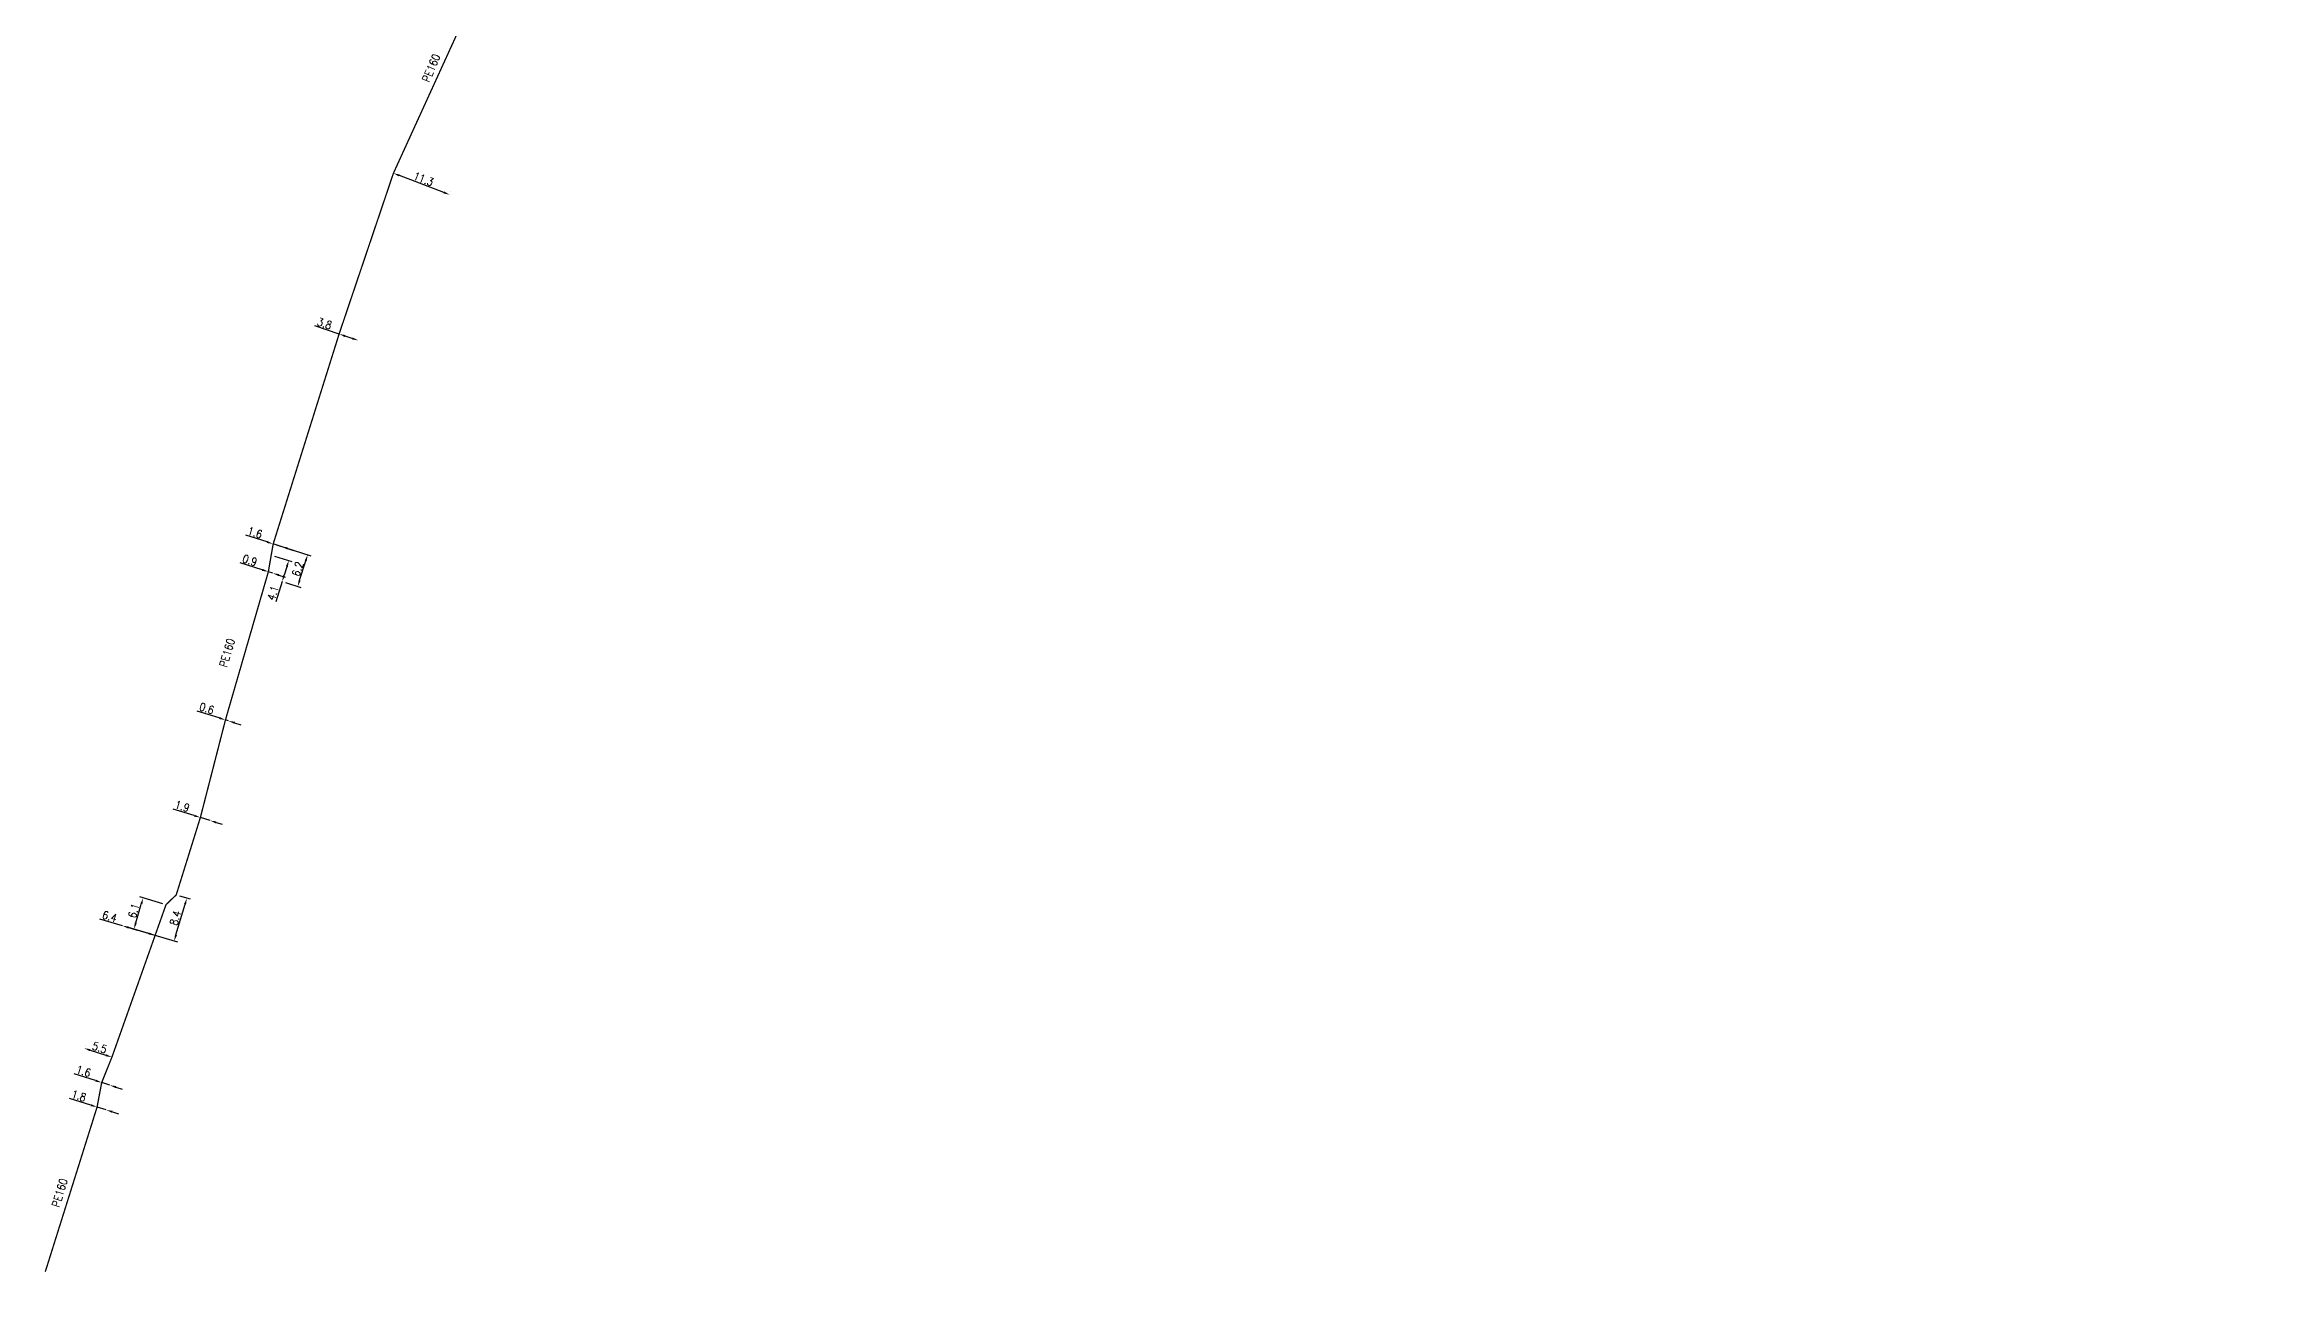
# Model space of a CAD drawing. Header units: millimetres. Extents: x 105164 to 106000, y 138000 to 138912.
# Drawn here: x 105164.3 to 105582.2, y 137999.9 to 138230 of the extents above; entities that cross this region are included whole.
import ezdxf

# ---------------------------------------------------------------- set-up
doc = ezdxf.new("R2010")
doc.units = ezdxf.units.MM
doc.layers.get('DEFPOINTS').update_dxf_attribs({"linetype": 'CONTINUOUS'})
doc.layers.add('G_120', color=4, linetype='CONTINUOUS')
doc.styles.get("Standard").update_dxf_attribs({"font": 'romans.shx', "width": 0.85})
doc.linetypes.add('G_TYPB_PE', pattern='A,5,-0.3,["o",Standard,S=1.5,R=0,X=0,Y=-0.5],-1.65', length=6.95)
doc.dimstyles.get("Standard").update_dxf_attribs({"dimtxt": 1.5, "dimasz": 1.2, "dimexe": 0.625, "dimexo": 0.625, "dimgap": 0.25, "dimtad": 1, "dimdec": 1, "dimzin": 0, "dimdsep": 46, "dimtxsty": 'Standard', "dimcen": -0.5, "dimadec": 0, "dimazin": 0, "dimtfac": 1, "dimtdec": 1, "dimtmove": 0, "dimatfit": 3, "dimfxl": 1, "dimtolj": 1, "dimtzin": 0, "dimarcsym": 0})

# ---------------------------------------------------------------- blocks, each defined once
blk = doc.blocks.new('*D29')
at = {"layer": 'DEFPOINTS', "color": 0, "linetype": 'Continuous'}
for p in [(105174.09, 138030.87), (105174.09, 138030.87), (105175.81, 138030.33)]:
    blk.add_point(p, dxfattribs=at)
at = {"layer": 'G_120', "color": 0, "linetype": 'Continuous', "lineweight": -2}
for p, q in [((105172.94, 138031.22), (105168.95, 138032.47)), ((105175.81, 138030.33), (105174.09, 138030.87)), ((105176.95, 138029.97), (105178.1, 138029.61))]:
    blk.add_line(p, q, dxfattribs=at)
at = {"layer": 'G_120', "color": 0, "linetype": 'Continuous'}
for points in [[(105173, 138031.41), (105172.89, 138031.03), (105174.09, 138030.87)], [(105177.01, 138030.16), (105176.89, 138029.78), (105175.81, 138030.33)]]:
    blk.add_solid(points, dxfattribs=at)
at = {"layer": 'G_120', "color": 0, "linetype": 'Continuous', "insert": (105170.67, 138032.98), "char_height": 1.5, "attachment_point": 5, "rotation": 342.6277}
blk.add_mtext('\\A1;1.8', dxfattribs=at)
blk = doc.blocks.new('*D30')
at = {"layer": 'DEFPOINTS', "color": 0, "linetype": 'Continuous'}
for p in [(105174.95, 138035.45), (105174.95, 138035.45), (105176.48, 138034.97)]:
    blk.add_point(p, dxfattribs=at)
at = {"layer": 'G_120', "color": 0, "linetype": 'Continuous', "lineweight": -2}
for p, q in [((105173.81, 138035.82), (105169.82, 138037.09)), ((105176.48, 138034.97), (105174.95, 138035.45)), ((105177.62, 138034.6), (105178.76, 138034.24))]:
    blk.add_line(p, q, dxfattribs=at)
at = {"layer": 'G_120', "color": 0, "linetype": 'Continuous'}
for points in [[(105173.87, 138036.01), (105173.75, 138035.63), (105174.95, 138035.45)], [(105177.68, 138034.79), (105177.56, 138034.41), (105176.48, 138034.97)]]:
    blk.add_solid(points, dxfattribs=at)
at = {"layer": 'G_120', "color": 0, "linetype": 'Continuous', "insert": (105171.54, 138037.59), "char_height": 1.5, "attachment_point": 5, "rotation": 342.3427}
blk.add_mtext('\\A1;1.6', dxfattribs=at)
blk = doc.blocks.new('*D31')
at = {"layer": 'DEFPOINTS', "color": 0, "linetype": 'Continuous'}
for p in [(105171.64, 138041.9), (105176.87, 138040.22), (105176.87, 138040.22)]:
    blk.add_point(p, dxfattribs=at)
at = {"layer": 'G_120', "color": 0, "linetype": 'Continuous', "lineweight": -2}
for p, q in [((105171.83, 138042.49), (105171.83, 138042.49)), ((105172.78, 138041.53), (105175.73, 138040.58)), ((105177.06, 138040.81), (105177.06, 138040.81))]:
    blk.add_line(p, q, dxfattribs=at)
at = {"layer": 'G_120', "color": 0, "linetype": 'Continuous'}
for points in [[(105172.84, 138041.72), (105172.72, 138041.34), (105171.64, 138041.9)], [(105175.79, 138040.77), (105175.67, 138040.39), (105176.87, 138040.22)]]:
    blk.add_solid(points, dxfattribs=at)
at = {"layer": 'G_120', "color": 0, "linetype": 'Continuous', "insert": (105174.56, 138042.01), "char_height": 1.5, "attachment_point": 5, "rotation": 342.2239}
blk.add_mtext('\\A1;5.5', dxfattribs=at)
blk = doc.blocks.new('*D32')
at = {"layer": 'DEFPOINTS', "color": 0, "linetype": 'Continuous'}
for p in [(105178.83, 138064.86), (105184.97, 138063.05), (105184.97, 138063.05)]:
    blk.add_point(p, dxfattribs=at)
at = {"layer": 'G_120', "color": 0, "linetype": 'Continuous', "lineweight": -2}
for p, q in [((105178.83, 138064.86), (105174.63, 138066.09)), ((105183.81, 138063.38), (105179.98, 138064.52))]:
    blk.add_line(p, q, dxfattribs=at)
at = {"layer": 'G_120', "color": 0, "linetype": 'Continuous'}
for points in [[(105180.03, 138064.71), (105179.92, 138064.32), (105178.83, 138064.86)], [(105183.87, 138063.58), (105183.76, 138063.19), (105184.97, 138063.05)]]:
    blk.add_solid(points, dxfattribs=at)
at = {"layer": 'G_120', "color": 0, "linetype": 'Continuous', "insert": (105176.44, 138066.6), "char_height": 1.5, "attachment_point": 5, "rotation": 343.5739}
blk.add_mtext('\\A1;6.4', dxfattribs=at)
blk = doc.blocks.new('*D33')
at = {"layer": 'DEFPOINTS', "color": 0, "linetype": 'Continuous'}
for p in [(105182.72, 138070.07), (105187.01, 138068.8), (105178.83, 138064.86)]:
    blk.add_point(p, dxfattribs=at)
at = {"layer": 'G_120', "color": 0, "linetype": 'Continuous', "lineweight": -2}
for p, q in [((105186.41, 138068.98), (105182.12, 138070.24)), ((105181.34, 138065.37), (105182.38, 138068.91)), ((105179.43, 138064.68), (105181.6, 138064.04))]:
    blk.add_line(p, q, dxfattribs=at)
at = {"layer": 'G_120', "color": 0, "linetype": 'Continuous'}
for points in [[(105182.19, 138068.97), (105182.58, 138068.86), (105182.72, 138070.07)], [(105181.15, 138065.42), (105181.53, 138065.31), (105181, 138064.21)]]:
    blk.add_solid(points, dxfattribs=at)
at = {"layer": 'G_120', "color": 0, "linetype": 'Continuous', "insert": (105180.97, 138067.67), "char_height": 1.5, "attachment_point": 5, "rotation": 73.5739}
blk.add_mtext('\\A1;6.1', dxfattribs=at)
blk = doc.blocks.new('*D34')
at = {"layer": 'DEFPOINTS', "color": 0, "linetype": 'Continuous'}
for p in [(105188.92, 138070.63), (105190.92, 138070.04), (105178.83, 138064.86)]:
    blk.add_point(p, dxfattribs=at)
at = {"layer": 'G_120', "color": 0, "linetype": 'Continuous', "lineweight": -2}
for p, q in [((105189.52, 138070.46), (105191.52, 138069.87)), ((105188.88, 138063.14), (105190.58, 138068.89)), ((105179.43, 138064.68), (105189.14, 138061.81))]:
    blk.add_line(p, q, dxfattribs=at)
at = {"layer": 'G_120', "color": 0, "linetype": 'Continuous'}
for points in [[(105190.39, 138068.95), (105190.77, 138068.84), (105190.92, 138070.04)], [(105188.69, 138063.2), (105189.07, 138063.09), (105188.54, 138061.99)]]:
    blk.add_solid(points, dxfattribs=at)
at = {"layer": 'G_120', "color": 0, "linetype": 'Continuous', "insert": (105188.77, 138066.3), "char_height": 1.5, "attachment_point": 5, "rotation": 73.5739}
blk.add_mtext('\\A1;8.4', dxfattribs=at)
blk = doc.blocks.new('*D35')
at = {"layer": 'DEFPOINTS', "color": 0, "linetype": 'Continuous'}
for p in [(105193.45, 138085.14), (105193.45, 138085.14), (105195.26, 138084.57)]:
    blk.add_point(p, dxfattribs=at)
at = {"layer": 'G_120', "color": 0, "linetype": 'Continuous', "lineweight": -2}
for p, q in [((105192.31, 138085.5), (105188.37, 138086.73)), ((105195.26, 138084.57), (105193.45, 138085.14)), ((105196.41, 138084.21), (105197.55, 138083.86))]:
    blk.add_line(p, q, dxfattribs=at)
at = {"layer": 'G_120', "color": 0, "linetype": 'Continuous'}
for points in [[(105192.37, 138085.69), (105192.25, 138085.3), (105193.45, 138085.14)], [(105196.47, 138084.4), (105196.35, 138084.02), (105195.26, 138084.57)]]:
    blk.add_solid(points, dxfattribs=at)
at = {"layer": 'G_120', "color": 0, "linetype": 'Continuous', "insert": (105190.06, 138087.24), "char_height": 1.5, "attachment_point": 5, "rotation": 342.6388}
blk.add_mtext('\\A1;1.9', dxfattribs=at)
blk = doc.blocks.new('*D36')
at = {"layer": 'DEFPOINTS', "color": 0, "linetype": 'Continuous'}
for p in [(105198.15, 138103.43), (105198.15, 138103.43), (105198.72, 138103.25)]:
    blk.add_point(p, dxfattribs=at)
at = {"layer": 'G_120', "color": 0, "linetype": 'Continuous', "lineweight": -2}
for p, q in [((105197, 138103.79), (105192.83, 138105.1)), ((105198.72, 138103.25), (105198.15, 138103.43)), ((105199.86, 138102.89), (105201.01, 138102.53))]:
    blk.add_line(p, q, dxfattribs=at)
at = {"layer": 'G_120', "color": 0, "linetype": 'Continuous'}
for points in [[(105197.06, 138103.98), (105196.94, 138103.6), (105198.15, 138103.43)], [(105199.92, 138103.08), (105199.8, 138102.7), (105198.72, 138103.25)]]:
    blk.add_solid(points, dxfattribs=at)
at = {"layer": 'G_120', "color": 0, "linetype": 'Continuous', "insert": (105194.64, 138105.58), "char_height": 1.5, "attachment_point": 5, "rotation": 342.5324}
blk.add_mtext('\\A1;0.6', dxfattribs=at)
blk = doc.blocks.new('*D37')
at = {"layer": 'DEFPOINTS', "color": 0, "linetype": 'Continuous'}
for p in [(105206.19, 138131.2), (105206.19, 138131.2), (105207.04, 138130.93)]:
    blk.add_point(p, dxfattribs=at)
at = {"layer": 'G_120', "color": 0, "linetype": 'Continuous', "lineweight": -2}
for p, q in [((105205.04, 138131.56), (105200.93, 138132.85)), ((105207.04, 138130.93), (105206.19, 138131.2)), ((105208.18, 138130.57), (105209.33, 138130.2))]:
    blk.add_line(p, q, dxfattribs=at)
at = {"layer": 'G_120', "color": 0, "linetype": 'Continuous'}
for points in [[(105205.1, 138131.75), (105204.98, 138131.37), (105206.19, 138131.2)], [(105208.24, 138130.76), (105208.12, 138130.38), (105207.04, 138130.93)]]:
    blk.add_solid(points, dxfattribs=at)
at = {"layer": 'G_120', "color": 0, "linetype": 'Continuous', "insert": (105202.72, 138133.34), "char_height": 1.5, "attachment_point": 5, "rotation": 342.4853}
blk.add_mtext('\\A1;0.9', dxfattribs=at)
blk = doc.blocks.new('*D38')
at = {"layer": 'DEFPOINTS', "color": 0, "linetype": 'Continuous'}
for p in [(105206.73, 138134.33), (105210.02, 138133.29), (105208.78, 138129.38)]:
    blk.add_point(p, dxfattribs=at)
at = {"layer": 'G_120', "color": 0, "linetype": 'Continuous', "lineweight": -2}
for p, q in [((105207.33, 138134.14), (105210.61, 138133.1)), ((105208.78, 138129.38), (105207.58, 138125.56)), ((105209.66, 138132.15), (105209.15, 138130.53))]:
    blk.add_line(p, q, dxfattribs=at)
at = {"layer": 'G_120', "color": 0, "linetype": 'Continuous'}
for points in [[(105209.47, 138132.21), (105209.85, 138132.09), (105210.02, 138133.29)], [(105208.95, 138130.59), (105209.34, 138130.47), (105208.78, 138129.38)]]:
    blk.add_solid(points, dxfattribs=at)
at = {"layer": 'G_120', "color": 0, "linetype": 'Continuous', "insert": (105207.05, 138127.2), "char_height": 1.5, "attachment_point": 5, "rotation": 72.4793}
blk.add_mtext('\\A1;4.1', dxfattribs=at)
blk = doc.blocks.new('*D39')
at = {"layer": 'DEFPOINTS', "color": 0, "linetype": 'Continuous'}
for p in [(105207.1, 138136.42), (105213.56, 138134.38), (105208.78, 138129.38)]:
    blk.add_point(p, dxfattribs=at)
at = {"layer": 'G_120', "color": 0, "linetype": 'Continuous', "lineweight": -2}
for p, q in [((105207.69, 138136.23), (105214.16, 138134.19)), ((105212.06, 138129.61), (105213.2, 138133.23)), ((105209.38, 138129.2), (105212.29, 138128.28))]:
    blk.add_line(p, q, dxfattribs=at)
at = {"layer": 'G_120', "color": 0, "linetype": 'Continuous'}
for points in [[(105213.01, 138133.29), (105213.39, 138133.17), (105213.56, 138134.38)], [(105211.87, 138129.67), (105212.25, 138129.55), (105211.7, 138128.46)]]:
    blk.add_solid(points, dxfattribs=at)
at = {"layer": 'G_120', "color": 0, "linetype": 'Continuous', "insert": (105211.68, 138131.72), "char_height": 1.5, "attachment_point": 5, "rotation": 72.4793}
blk.add_mtext('\\A1;6.2', dxfattribs=at)
blk = doc.blocks.new('*D40')
at = {"layer": 'DEFPOINTS', "color": 0, "linetype": 'Continuous'}
for p in [(105219.45, 138175.76), (105219.45, 138175.76), (105223.05, 138174.56)]:
    blk.add_point(p, dxfattribs=at)
at = {"layer": 'G_120', "color": 0, "linetype": 'Continuous', "lineweight": -2}
for p, q in [((105219.45, 138175.76), (105214.9, 138177.28)), ((105221.91, 138174.94), (105220.59, 138175.38))]:
    blk.add_line(p, q, dxfattribs=at)
at = {"layer": 'G_120', "color": 0, "linetype": 'Continuous'}
for points in [[(105220.65, 138175.57), (105220.52, 138175.19), (105219.45, 138175.76)], [(105221.97, 138175.13), (105221.85, 138174.75), (105223.05, 138174.56)]]:
    blk.add_solid(points, dxfattribs=at)
at = {"layer": 'G_120', "color": 0, "linetype": 'Continuous', "insert": (105216.72, 138177.72), "char_height": 1.5, "attachment_point": 5, "rotation": 341.5895}
blk.add_mtext('\\A1;3.8', dxfattribs=at)
blk = doc.blocks.new('*D41')
at = {"layer": 'DEFPOINTS', "color": 0, "linetype": 'Continuous'}
for p in [(105229.63, 138205.89), (105229.63, 138205.89), (105240.19, 138201.87)]:
    blk.add_point(p, dxfattribs=at)
at = {"layer": 'G_120', "color": 0, "linetype": 'Continuous', "lineweight": -2}
for p, q in [((105239.07, 138202.3), (105230.75, 138205.46)), ((105240.41, 138202.45), (105240.41, 138202.45))]:
    blk.add_line(p, q, dxfattribs=at)
at = {"layer": 'G_120', "color": 0, "linetype": 'Continuous'}
for points in [[(105230.83, 138205.65), (105230.68, 138205.28), (105229.63, 138205.89)], [(105239.14, 138202.48), (105239, 138202.11), (105240.19, 138201.87)]]:
    blk.add_solid(points, dxfattribs=at)
at = {"layer": 'G_120', "color": 0, "linetype": 'Continuous', "insert": (105235.27, 138204.81), "char_height": 1.5, "attachment_point": 5, "rotation": 339.1441}
blk.add_mtext('\\A1;11.3', dxfattribs=at)
blk = doc.blocks.new('*D27')
at = {"layer": 'DEFPOINTS', "color": 0, "linetype": 'Continuous'}
for p in [(105207.1, 138136.42), (105207.1, 138136.42), (105208.62, 138135.94)]:
    blk.add_point(p, dxfattribs=at)
at = {"layer": 'G_120', "color": 0, "linetype": 'Continuous', "lineweight": -2}
for p, q in [((105205.95, 138136.78), (105201.96, 138138.04)), ((105208.62, 138135.94), (105207.1, 138136.42)), ((105209.77, 138135.58), (105210.91, 138135.21))]:
    blk.add_line(p, q, dxfattribs=at)
at = {"layer": 'G_120', "color": 0, "linetype": 'Continuous'}
for points in [[(105206.01, 138136.97), (105205.89, 138136.59), (105207.1, 138136.42)], [(105209.83, 138135.77), (105209.71, 138135.39), (105208.62, 138135.94)]]:
    blk.add_solid(points, dxfattribs=at)
at = {"layer": 'G_120', "color": 0, "linetype": 'Continuous', "insert": (105203.68, 138138.54), "char_height": 1.5, "attachment_point": 5, "rotation": 342.4793}
blk.add_mtext('\\A1;1.6', dxfattribs=at)

msp = doc.modelspace()

# ---------------------------------------------------------------- linework, layer by layer
at = {"layer": 'G_120', "linetype": 'G_TYPB_PE', "const_width": 0.25, "flags": 128}
msp.add_lwpolyline([(106000, 138904.48), (105997.43, 138902.59), (105989.2, 138896.37), (105981.95, 138891.13), (105979.3, 138889.17), (105974.18, 138885.53), (105955.3, 138869.52), (105947.76, 138863.77), (105942.25, 138859.5), (105942, 138859.35), (105941.64, 138858.68), (105926.89, 138830.79), (105923.21, 138825.82), (105923.59, 138825.51), (105922.52, 138824.09), (105920.33, 138821.19), (105909.75, 138806.97), (105907.8, 138803.52), (105906.07, 138803.12), (105894.3, 138787.81), (105884.67, 138776.71), (105876.68, 138768.14), (105863.54, 138754), (105857.02, 138748.11), (105848.35, 138738.54), (105845.12, 138735.24), (105839.27, 138728.34), (105829.39, 138719.16), (105817.7, 138709.31), (105811.53, 138703.71), (105803.48, 138696.89), (105793.37, 138687.89), (105785.53, 138681.09), (105777.32, 138673.8), (105760.04, 138659.07), (105743.49, 138644.71), (105734.08, 138636.98), (105708.67, 138615.12), (105698.39, 138606.13), (105683.9, 138594.56), (105673.72, 138586.58), (105646.84, 138565.71), (105618.78, 138544.92), (105582.79, 138519.37), (105573.54, 138513.28), (105557.13, 138502.99), (105525.48, 138482.42), (105493.63, 138461.72), (105461.96, 138441.03), (105418.2, 138412.67), (105410.56, 138408.5), (105406.43, 138405.72, -0.052888), (105399.79, 138399.47), (105380.29, 138386.72), (105379.77, 138386.38), (105379.64, 138386.31), (105379.52, 138386.23), (105379.39, 138386.15), (105379.27, 138386.07), (105379.24, 138386.06), (105378.6, 138385.65), (105377.98, 138385.23), (105377.35, 138384.82), (105376.72, 138384.41), (105376.1, 138383.99), (105375.48, 138383.57), (105374.85, 138383.15), (105374.24, 138382.73), (105373.61, 138382.31), (105372.99, 138381.88), (105372.38, 138381.46), (105371.76, 138381.02), (105371.15, 138380.6), (105370.74, 138380.31), (105368.59, 138380.93), (105365.17, 138378.47, 0.023096), (105336.48, 138356.03), (105329.23, 138349.81), (105318.76, 138340.54), (105314.54, 138336.33), (105303.07, 138325.1), (105290.55, 138310.7), (105285.47, 138304.42), (105277.21, 138293.37), (105262.09, 138271.51), (105255.59, 138260.08), (105251.49, 138253.15), (105248.57, 138247.48), (105246.43, 138243.33), (105244.48, 138237.64), (105243.68, 138236.09), (105241.51, 138231.91), (105229.63, 138205.89), (105219.45, 138175.76), (105207.1, 138136.42), (105207.1, 138136.42), (105206.73, 138134.33), (105206.19, 138131.2), (105198.15, 138103.43), (105193.45, 138085.14), (105188.92, 138070.63), (105187.01, 138068.8), (105184.97, 138063.05), (105176.87, 138040.22), (105174.95, 138035.45), (105174.09, 138030.87), (105164.38, 138000)], format="xyb", dxfattribs=at)

# ---------------------------------------------------------------- texts
at = {"layer": 'G_120', "linetype": 'Continuous', "width": 0.85}
for rotation, p in [(67.2874, (105236.34, 138222.8)), (73.462, (105198.4, 138113.17)), (73.462, (105167.01, 138011.96))]:
    msp.add_text('PE160', height=1.5, rotation=rotation, dxfattribs=at).set_placement(p)

# ---------------------------------------------------------------- dimensions: what is measured, and where the dimension line sits
at = {"layer": 'G_120', "linetype": 'Continuous'}
for base, p1, p2, angle, picture, middle in [((105229.63, 138205.89), (105240.19, 138201.87), (105229.63, 138205.89), 159.1441, '*D41', (105234.91, 138203.88)), ((105219.45, 138175.76), (105223.05, 138174.56), (105219.45, 138175.76), 161.5895, '*D40', (105216.4, 138176.77)), ((105207.1, 138136.42), (105208.62, 138135.94), (105207.1, 138136.42), 162.4793, '*D27', (105203.38, 138137.59)), ((105213.56, 138134.38), (105208.78, 138129.38), (105207.1, 138136.42), 72.4793, '*D39', (105212.63, 138131.42)), ((105206.19, 138131.2), (105207.04, 138130.93), (105206.19, 138131.2), 342.4853, '*D37', (105202.42, 138132.39)), ((105210.02, 138133.29), (105208.78, 138129.38), (105206.73, 138134.33), 72.4793, '*D38', (105208, 138126.9)), ((105198.15, 138103.43), (105198.72, 138103.25), (105198.15, 138103.43), 342.5324, '*D36', (105194.34, 138104.63)), ((105193.45, 138085.14), (105195.26, 138084.57), (105193.45, 138085.14), 162.6388, '*D35', (105189.77, 138086.29)), ((105190.92, 138070.04), (105178.83, 138064.86), (105188.92, 138070.63), 253.5739, '*D34', (105189.73, 138066.02)), ((105182.72, 138070.07), (105178.83, 138064.86), (105187.01, 138068.8), 73.5739, '*D33', (105181.93, 138067.38)), ((105184.97, 138063.05), (105178.83, 138064.86), (105184.97, 138063.05), 343.5739, '*D32', (105176.15, 138065.64)), ((105176.87, 138040.22), (105171.64, 138041.9), (105176.87, 138040.22), 342.2239, '*D31', (105174.25, 138041.06)), ((105174.95, 138035.45), (105176.48, 138034.97), (105174.95, 138035.45), 342.3427, '*D30', (105171.24, 138036.63)), ((105174.09, 138030.87), (105175.81, 138030.33), (105174.09, 138030.87), 342.6277, '*D29', (105170.37, 138032.03))]:
    dim = msp.add_linear_dim(base=base, p1=p1, p2=p2, angle=angle, dimstyle='Standard', dxfattribs=at)
    dim.commit()
    dim.dimension.update_dxf_attribs({"geometry": picture, "text_midpoint": middle, "dimtype": 160})

doc.saveas('drawing.dxf')
